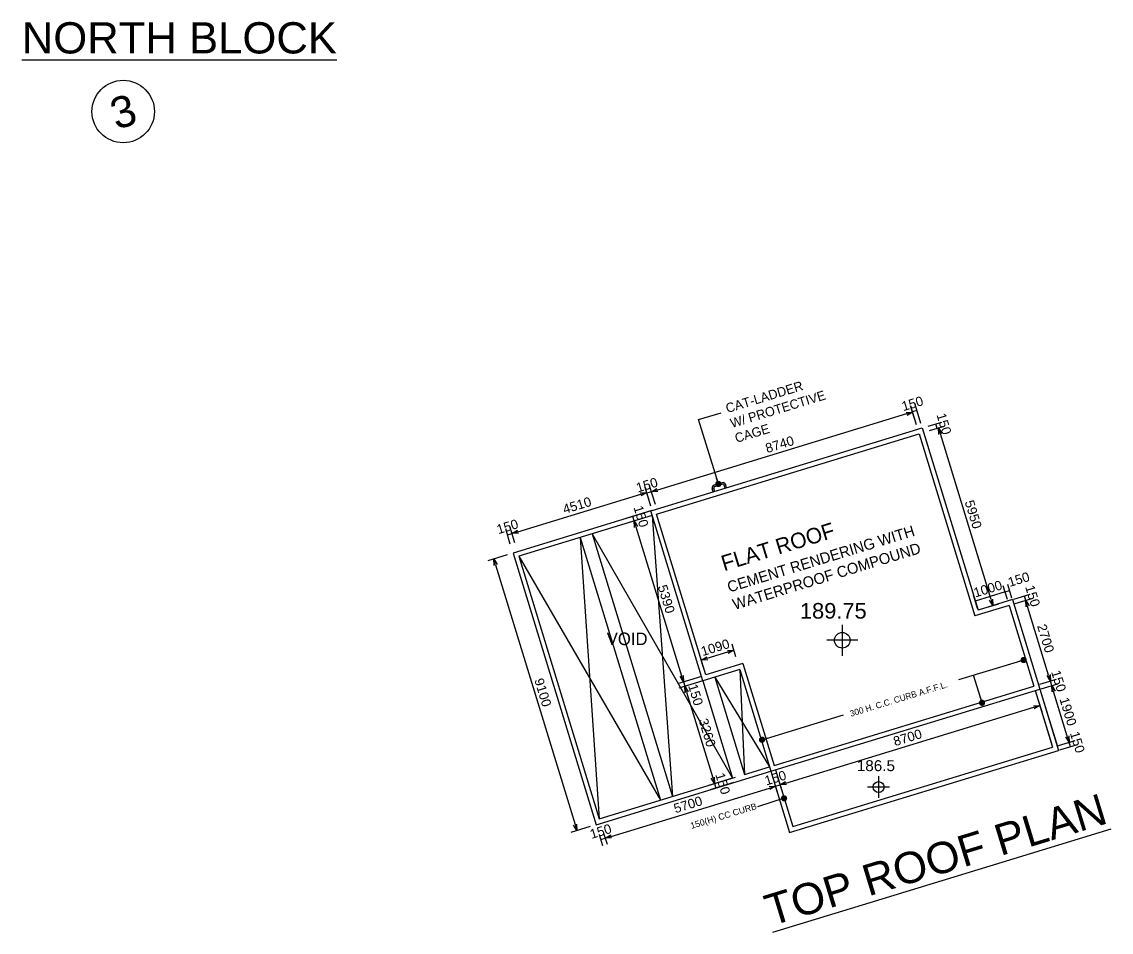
# Model space of a CAD drawing. Header units: millimetres. Extents: x 31680 to 110797, y 5596 to 79640.
# Drawn here: x 31680 to 66555, y 50477 to 79640 of the extents above; entities that cross this region are included whole.
import ezdxf
from ezdxf.enums import TextEntityAlignment as Align

# ---------------------------------------------------------------- set-up
doc = ezdxf.new("R2010")
doc.units = ezdxf.units.MM
doc.header["$LTSCALE"] = 1000
doc.layers.get('0').update_dxf_attribs({"color": 8})
doc.layers.get('Defpoints').update_dxf_attribs({"color": 8})
for name, color, linetype in [('DLN020_1', 8, 'Continuous'), ('DLN030_2', 8, 'Continuous'), ('DLN032__', 8, 'Continuous'), ('DLN040_2', 8, 'Continuous'), ('DLN040__', 8, 'Continuous'), ('DLN041__', 8, 'Continuous'), ('DLN210__', 8, 'Continuous'), ('DLN220__', 8, 'Continuous'), ('DLN246__', 8, 'Continuous'), ('LEVEL', 8, 'Continuous')]:
    doc.layers.add(name, color=color, linetype=linetype)
doc.styles.add('ROMANS', font='swissl.ttf')
doc.styles.get("Standard").update_dxf_attribs({"font": 'arial.ttf'})
doc.styles.add('SWIS721LT450', font='swissl.ttf')
doc.styles.add('SWIS721LT750', font='swissl.ttf')
doc.dimstyles.new('INTDIM', dxfattribs={"dimscale": 200, "dimtxt": 2.25, "dimasz": 1.5, "dimexe": 1, "dimexo": 0, "dimgap": 1, "dimtad": 1, "dimdec": 0, "dimrnd": 1, "dimzin": 1, "dimdsep": 46, "dimtxsty": 'SWIS721LT450', "dimcen": 1, "dimclrd": 1, "dimclre": 1, "dimclrt": 2, "dimaunit": 1, "dimadec": 3, "dimazin": 0, "dimtfac": 1, "dimtdec": 0, "dimtix": 1, "dimtmove": 2, "dimatfit": 0, "dimldrblk": 'DOT', "dimfxl": 1, "dimtolj": 1, "dimtzin": 0, "dimarcsym": 0})

# ---------------------------------------------------------------- blocks, each defined once
blk = doc.blocks.new('A_Grid_No_Top')
at = {"linetype": 'Continuous'}
blk.add_circle((1.13686837721616e-13, 500), 500, dxfattribs=at)
blk.add_attdef('GRID_NUM100', text='', height=500).set_placement((1.13686837721616e-13, 500), align=Align.MIDDLE_CENTER)
blk = doc.blocks.new('DIMARR')
for p, q in [((-0.999999999996362, 0.25), (3.637978807091713e-12, 0)), ((-0.999999999996362, 0), (3.637978807091713e-12, 0)), ((3.637978807091713e-12, 0), (-0.999999999996362, -0.25))]:
    blk.add_line(p, q)
blk = doc.blocks.new('*D56')
at = {"layer": 'Defpoints', "color": 0, "linetype": 'ByBlock', "transparency": 16777216}
for p in [(64080.85413753569, 58362.06580779667), (64607.96829960885, 58523.22077977395), (64124.70989324457, 58218.62009440082)]:
    blk.add_point(p, dxfattribs=at)
at = {"layer": 'DLN030_2', "linetype": 'ByBlock', "lineweight": -2, "transparency": 16777216}
for p, q in [((64272.11508872827, 58420.54014874126), (64799.22925080144, 58581.69512071856)), ((64315.97084443715, 58277.09443534541), (64843.08500651031, 58438.24940732271)), ((64651.82405531773, 58379.7750663781), (64607.96829960885, 58523.22077977395))]:
    blk.add_line(p, q, dxfattribs=at)
at = {"layer": 'DLN030_2', "linetype": 'ByBlock', "transparency": 16777216, "insert": (64872.96508488523, 58525.81154578362), "char_height": 300, "attachment_point": 5, "rotation": 287.00000000001535, "style": 'SWIS721LT450'}
blk.add_mtext('\\A1;150', dxfattribs=at)
blk = doc.blocks.new('*D57')
at = {"layer": 'Defpoints', "color": 0, "linetype": 'ByBlock', "transparency": 16777216}
for p in [(63302.16683695589, 61422.08274685315), (63291.45053478262, 60944.08864890168), (63434.89624817706, 60987.94440461005)]:
    blk.add_point(p, dxfattribs=at)
at = {"layer": 'DLN030_2', "linetype": 'ByBlock', "lineweight": -2, "transparency": 16777216}
for p, q in [((63232.97619383813, 61135.34960009431), (63100.24678261697, 61569.48794233742)), ((63158.72112356145, 61378.22699114479), (63302.16683695589, 61422.08274685315)), ((63376.42190723256, 61179.20535580267), (63243.6924960114, 61613.34369804578))]:
    blk.add_line(p, q, dxfattribs=at)
at = {"layer": 'DLN030_2', "linetype": 'ByBlock', "transparency": 16777216, "insert": (63595.17598908204, 61777.45349654036), "char_height": 300, "attachment_point": 5, "rotation": 16.999999999981664, "style": 'SWIS721LT450'}
blk.add_mtext('\\A1;150', dxfattribs=at)
blk = doc.blocks.new('*D58')
at = {"layer": 'Defpoints', "color": 0, "linetype": 'ByBlock', "transparency": 16777216}
for p in [(63818.56469685684, 61105.24362087899), (63291.45053478367, 60944.08864890203), (64080.8541375357, 58362.06580779667)]:
    blk.add_point(p, dxfattribs=at)
at = {"layer": 'DLN030_2', "linetype": 'ByBlock', "lineweight": -2, "transparency": 16777216}
for p, q in [((63482.7114859763, 61002.56298984651), (64009.82564804947, 61163.71796182347)), ((64549.49395866438, 58714.48173096625), (63877.03903780133, 60913.98266968636)), ((64272.11508872833, 58420.54014874116), (64799.22925080149, 58581.6951207181))]:
    blk.add_line(p, q, dxfattribs=at)
at = {"layer": 'DLN030_2', "linetype": 'ByBlock', "lineweight": -2, "transparency": 16777216, "xscale": 200, "yscale": 200, "zscale": 200}
for p, rotation in [((63818.56469685684, 61105.24362087899), 106.9999999999808), ((64607.96829960887, 58523.22077977362), 286.9999999999808)]:
    blk.add_blockref('DIMARR', p, dxfattribs=dict(at, rotation=rotation))
at = {"layer": 'DLN030_2', "linetype": 'ByBlock', "transparency": 16777216, "insert": (64456.33540565485, 59888.54582303376), "char_height": 300, "attachment_point": 5, "rotation": 286.99999999998084, "style": 'SWIS721LT450'}
blk.add_mtext('\\A1;2700', dxfattribs=at)
blk = doc.blocks.new('*D59')
at = {"layer": 'Defpoints', "color": 0, "linetype": 'ByBlock', "transparency": 16777216}
for p in [(63247.59477907532, 61087.53436229652), (63774.70894114854, 61248.68933427344), (63291.45053478368, 60944.08864890203)]:
    blk.add_point(p, dxfattribs=at)
at = {"layer": 'DLN030_2', "linetype": 'ByBlock', "lineweight": -2, "transparency": 16777216}
for p, q in [((63438.85573026795, 61146.00870324099), (63965.96989234117, 61307.16367521792)), ((63482.71148597631, 61002.5629898465), (64009.82564804953, 61163.71796182342)), ((63818.56469685691, 61105.24362087896), (63774.70894114854, 61248.68933427344))]:
    blk.add_line(p, q, dxfattribs=at)
at = {"layer": 'DLN030_2', "linetype": 'ByBlock', "transparency": 16777216, "insert": (64039.70572642472, 61251.28010028363), "char_height": 300, "attachment_point": 5, "rotation": 286.9999999999768, "style": 'SWIS721LT450'}
blk.add_mtext('\\A1;150', dxfattribs=at)
blk = doc.blocks.new('*D60')
at = {"layer": 'Defpoints', "color": 0, "linetype": 'ByBlock', "transparency": 16777216}
for p in [(62202.41636759832, 61085.85528642267), (63291.45053478262, 60944.08864890148), (62335.14577881947, 60651.71694417928)]:
    blk.add_point(p, dxfattribs=at)
at = {"layer": 'DLN030_2', "linetype": 'ByBlock', "lineweight": -2, "transparency": 16777216}
for p, q in [((63232.97619383817, 61135.34960009412), (63100.24678261703, 61569.48794233751)), ((62276.67143787502, 60842.97789537192), (62143.94202665388, 61277.11623761531)), ((63158.72112356147, 61378.22699114487), (62202.41636759832, 61085.85528642267))]:
    blk.add_line(p, q, dxfattribs=at)
at = {"layer": 'DLN030_2', "linetype": 'ByBlock', "transparency": 16777216, "insert": (62606.2551228725, 61475.11004620578), "char_height": 300, "attachment_point": 5, "rotation": 16.999999999968715, "style": 'SWIS721LT450'}
blk.add_mtext('\\A1;1000', dxfattribs=at)
blk = doc.blocks.new('*D61')
at = {"layer": 'Defpoints', "color": 0, "linetype": 'ByBlock', "transparency": 16777216}
for p in [(61026.85988999907, 66630.45352232264), (60551.67838003736, 66485.17595546544), (62291.29002311118, 60795.16265757376)]:
    blk.add_point(p, dxfattribs=at)
at = {"layer": 'DLN030_2', "linetype": 'ByBlock', "lineweight": -2, "transparency": 16777216}
for p, q in [((60742.93933122996, 66543.65029641), (61218.12084119167, 66688.92786326719)), ((62707.99719212832, 61131.70117562356), (61085.33423094363, 66439.19257113003)), ((62482.55097430378, 60853.63699851832), (62957.73248426549, 60998.91456537551))]:
    blk.add_line(p, q, dxfattribs=at)
at = {"layer": 'DLN030_2', "linetype": 'ByBlock', "lineweight": -2, "transparency": 16777216, "xscale": 200, "yscale": 200, "zscale": 200}
for p, rotation in [((61026.85988999907, 66630.45352232264), 107.0000000000051), ((62766.47153307289, 60940.44022443095), 287.0000000000051)]:
    blk.add_blockref('DIMARR', p, dxfattribs=dict(at, rotation=rotation))
at = {"layer": 'DLN030_2', "linetype": 'ByBlock', "transparency": 16777216, "insert": (62139.73461895794, 63859.76049608435), "char_height": 300, "attachment_point": 5, "rotation": 287.0000000000051, "style": 'SWIS721LT450'}
blk.add_mtext('\\A1;5950', dxfattribs=at)
blk = doc.blocks.new('*D62')
at = {"layer": 'Defpoints', "color": 0, "linetype": 'ByBlock', "transparency": 16777216}
for p in [(60507.82262433111, 66628.62166886055), (60936.6743305082, 66759.73479322754), (60551.67838003732, 66485.17595546541)]:
    blk.add_point(p, dxfattribs=at)
at = {"layer": 'DLN030_2', "linetype": 'ByBlock', "lineweight": -2, "transparency": 16777216}
for p, q in [((60699.08357552463, 66687.09600980215), (61127.9352817017, 66818.20913416914)), ((60742.93933123083, 66543.65029640701), (61171.7910374079, 66674.76342077402)), ((60980.5300862144, 66616.28907983241), (60936.6743305082, 66759.73479322754))]:
    blk.add_line(p, q, dxfattribs=at)
at = {"layer": 'DLN030_2', "linetype": 'ByBlock', "transparency": 16777216, "insert": (61201.6711157844, 66762.32555923377), "char_height": 300, "attachment_point": 5, "rotation": 286.99999999911694, "style": 'SWIS721LT450'}
blk.add_mtext('\\A1;150', dxfattribs=at)
blk = doc.blocks.new('*D63')
at = {"layer": 'Defpoints', "color": 0, "linetype": 'ByBlock', "transparency": 16777216}
for p in [(60193.26035920045, 67144.46293449013), (60378.99549616992, 66536.95067535553), (60522.44120956505, 66580.80643106173)]:
    blk.add_point(p, dxfattribs=at)
at = {"layer": 'DLN030_2', "linetype": 'ByBlock', "lineweight": -2, "transparency": 16777216}
for p, q in [((60320.52115522831, 66728.21162654905), (60134.78601825885, 67335.72388568363)), ((60463.96686862345, 66772.06738225525), (60278.23173165398, 67379.57964138984)), ((60336.70607259558, 67188.31869019632), (60193.26035920045, 67144.46293449013))]:
    blk.add_line(p, q, dxfattribs=at)
at = {"layer": 'DLN030_2', "linetype": 'ByBlock', "transparency": 16777216, "insert": (60190.66959319423, 67409.45971976634), "char_height": 300, "attachment_point": 5, "rotation": 16.999999999116937, "style": 'SWIS721LT450'}
blk.add_mtext('\\A1;150', dxfattribs=at)
blk = doc.blocks.new('*D64')
at = {"layer": 'Defpoints', "color": 0, "linetype": 'ByBlock', "transparency": 16777216}
for p in [(60378.99549616035, 66536.95067535265), (51837.48653867596, 64581.51397712283), (52020.89192901309, 63981.62197592724)]:
    blk.add_point(p, dxfattribs=at)
at = {"layer": 'DLN030_2', "linetype": 'ByBlock', "lineweight": -2, "transparency": 16777216}
for p, q in [((60320.52115521289, 66728.21162654436), (60137.11576487576, 67328.10362773994)), ((60004.32915463151, 67078.36833560077), (52028.74748986767, 64639.98831807029)), ((51962.41758806563, 64172.88292711895), (51779.01219772849, 64772.77492831455))]:
    blk.add_line(p, q, dxfattribs=at)
at = {"layer": 'DLN030_2', "linetype": 'ByBlock', "lineweight": -2, "transparency": 16777216, "xscale": 200, "yscale": 200, "zscale": 200}
for p, rotation in [((60195.59010582322, 67136.84267654823), 17.00000000087396), ((51837.48653867596, 64581.51397712283), 197.0000000008739)]:
    blk.add_blockref('DIMARR', p, dxfattribs=dict(at, rotation=rotation))
at = {"layer": 'DLN030_2', "linetype": 'ByBlock', "transparency": 16777216, "insert": (55942.22469953835, 66102.24723425637), "char_height": 300, "attachment_point": 5, "rotation": 17.000000000873978, "style": 'SWIS721LT450'}
blk.add_mtext('\\A1;8740', dxfattribs=at)
blk = doc.blocks.new('*D65')
at = {"layer": 'Defpoints', "color": 0, "linetype": 'ByBlock', "transparency": 16777216}
for p in [(51694.04082528225, 64537.65822141225), (51877.44621554064, 63937.76622047389), (52020.89192893451, 63981.62197618449)]:
    blk.add_point(p, dxfattribs=at)
at = {"layer": 'DLN030_2', "linetype": 'ByBlock', "lineweight": -2, "transparency": 16777216}
for p, q in [((51818.97187459321, 64129.02717166561), (51635.56648433482, 64728.91917260397)), ((51837.48653867612, 64581.51397712285), (51694.04082528225, 64537.65822141225)), ((51962.41758798707, 64172.88292737622), (51779.01219772868, 64772.77492831457))]:
    blk.add_line(p, q, dxfattribs=at)
at = {"layer": 'DLN030_2', "linetype": 'ByBlock', "transparency": 16777216, "insert": (51691.45005926798, 64802.6550066884), "char_height": 300, "attachment_point": 5, "rotation": 17.000000000865274, "style": 'SWIS721LT450'}
blk.add_mtext('\\A1;150', dxfattribs=at)
blk = doc.blocks.new('*D66')
at = {"layer": 'Defpoints', "color": 0, "linetype": 'ByBlock', "transparency": 16777216}
for p in [(52050.129099384, 63885.99150066769), (53626.01258794195, 58731.50886596207), (52858.71819722232, 58496.92342899567)]:
    blk.add_point(p, dxfattribs=at)
at = {"layer": 'DLN030_2', "linetype": 'ByBlock', "lineweight": -2, "transparency": 16777216}
for p, q in [((51858.86814819225, 63827.51715972034), (51091.57375747263, 63592.93172275394)), ((51341.30904961173, 63460.14511250953), (52800.24385627497, 58688.18438018742)), ((53434.7516367502, 58673.03452501472), (52667.45724603058, 58438.44908804831))]:
    blk.add_line(p, q, dxfattribs=at)
at = {"layer": 'DLN030_2', "linetype": 'ByBlock', "lineweight": -2, "transparency": 16777216, "xscale": 200, "yscale": 200, "zscale": 200}
for p, rotation in [((51282.83470866438, 63651.40606370129), 107.0000000008393), ((52858.71819722232, 58496.92342899567), 287.0000000008393)]:
    blk.add_blockref('DIMARR', p, dxfattribs=dict(at, rotation=rotation))
at = {"layer": 'DLN030_2', "linetype": 'ByBlock', "transparency": 16777216, "insert": (52313.84536036422, 61148.47836905957), "char_height": 300, "attachment_point": 5, "rotation": 287.0000000008393, "style": 'SWIS721LT450'}
blk.add_mtext('\\A1;5390', dxfattribs=at)
blk = doc.blocks.new('*D67')
at = {"layer": 'Defpoints', "color": 0, "linetype": 'ByBlock', "transparency": 16777216}
for p in [(53626.01258794556, 58731.50886596221), (52902.57395293582, 58353.47771560181), (53669.86834365607, 58588.06315256841)]:
    blk.add_point(p, dxfattribs=at)
at = {"layer": 'DLN030_2', "linetype": 'ByBlock', "lineweight": -2, "transparency": 16777216}
for p, q in [((53434.7516367538, 58673.03452501485), (52667.45724603356, 58438.44908804825)), ((53478.60739246431, 58529.58881162107), (52711.31300174406, 58295.00337465446)), ((52858.71819722532, 58496.9234289956), (52902.57395293582, 58353.47771560181))]:
    blk.add_line(p, q, dxfattribs=at)
at = {"layer": 'DLN030_2', "linetype": 'ByBlock', "transparency": 16777216, "insert": (53250.78027165162, 58083.90236126654), "char_height": 300, "attachment_point": 5, "rotation": 287.00000000083986, "style": 'SWIS721LT450'}
blk.add_mtext('\\A1;150', dxfattribs=at)
blk = doc.blocks.new('*D68')
at = {"layer": 'Defpoints', "color": 0, "linetype": 'ByBlock', "transparency": 16777216}
for p in [(52006.27334370068, 64029.43721398333), (52050.12909940688, 63885.99150058821), (51238.97895297152, 63794.85177703921)]:
    blk.add_point(p, dxfattribs=at)
at = {"layer": 'DLN030_2', "linetype": 'ByBlock', "lineweight": -2, "transparency": 16777216}
for p, q in [((51815.01239250718, 63970.96287304173), (51047.71800177802, 63736.3774360976)), ((51858.86814821338, 63827.5171596466), (51091.57375748422, 63592.93172270247)), ((51282.83470867772, 63651.40606364408), (51238.97895297152, 63794.85177703921))]:
    blk.add_line(p, q, dxfattribs=at)
at = {"layer": 'DLN030_2', "linetype": 'ByBlock', "transparency": 16777216, "insert": (51503.97573824774, 63797.44254304543), "char_height": 300, "attachment_point": 5, "rotation": 286.9999999991186, "style": 'SWIS721LT450'}
blk.add_mtext('\\A1;150', dxfattribs=at)
blk = doc.blocks.new('*D69')
at = {"layer": 'Defpoints', "color": 0, "linetype": 'ByBlock', "transparency": 16777216}
for p in [(54474.38368180079, 59513.72781686483), (54598.6769922655, 59107.18271682148), (53556.3048082482, 58788.49755870736)]:
    blk.add_point(p, dxfattribs=at)
at = {"layer": 'DLN030_2', "linetype": 'ByBlock', "lineweight": -2, "transparency": 16777216}
for p, q in [((54540.20265132751, 59298.44366801609), (54415.9093408628, 59704.98876805945)), ((53497.8304673102, 58979.75850990196), (53373.53715684549, 59386.30360994532)), ((53623.2724489781, 59253.51699968871), (54283.12273060618, 59455.25347592684))]:
    blk.add_line(p, q, dxfattribs=at)
at = {"layer": 'DLN030_2', "linetype": 'ByBlock', "lineweight": -2, "transparency": 16777216, "xscale": 200, "yscale": 200, "zscale": 200}
for p, rotation in [((53432.01149778349, 59195.04265875071), 196.9999999980377), ((54474.38368180079, 59513.72781686483), 16.99999999803774)]:
    blk.add_blockref('DIMARR', p, dxfattribs=dict(at, rotation=rotation))
at = {"layer": 'DLN030_2', "linetype": 'ByBlock', "transparency": 16777216, "insert": (53878.88396709294, 59597.45414523229), "char_height": 300, "attachment_point": 5, "rotation": 16.999999998037733, "style": 'SWIS721LT450'}
blk.add_mtext('\\A1;1090', dxfattribs=at)
blk = doc.blocks.new('*D70')
at = {"layer": 'Defpoints', "color": 0, "linetype": 'ByBlock', "transparency": 16777216}
for p in [(47406.45323704056, 62623.13107827341), (49448.75475565919, 53731.73032921377), (50067.03575003358, 53920.75779895678)]:
    blk.add_point(p, dxfattribs=at)
at = {"layer": 'DLN030_2', "linetype": 'ByBlock', "lineweight": -2, "transparency": 16777216}
for p, q in [((47215.19228584796, 62564.65673732887), (46596.91129147357, 62375.62926758586)), ((46846.64658361072, 62242.84265733779), (49390.28041471465, 53922.99128040636)), ((49875.77479884098, 53862.28345801223), (49257.49380446658, 53673.25598826921))]:
    blk.add_line(p, q, dxfattribs=at)
at = {"layer": 'DLN030_2', "linetype": 'ByBlock', "lineweight": -2, "transparency": 16777216, "xscale": 200, "yscale": 200, "zscale": 200}
for p, rotation in [((46788.17224266617, 62434.10360853039), 106.9999999999995), ((49448.75475565919, 53731.73032921377), 286.9999999999995)]:
    blk.add_blockref('DIMARR', p, dxfattribs=dict(at, rotation=rotation))
at = {"layer": 'DLN030_2', "linetype": 'ByBlock', "transparency": 16777216, "insert": (48361.53240658464, 58157.2305915796), "char_height": 300, "attachment_point": 5, "rotation": 286.99999999999943, "style": 'SWIS721LT450'}
blk.add_mtext('\\A1;9100', dxfattribs=at)
blk = doc.blocks.new('*D71')
at = {"layer": 'Defpoints', "color": 0, "linetype": 'ByBlock', "transparency": 16777216}
for p in [(51685.4618826815, 64565.71867828102), (51833.59045978521, 64081.21193401448), (47520.66177996209, 62762.61730958024)]:
    blk.add_point(p, dxfattribs=at)
at = {"layer": 'DLN030_2', "linetype": 'ByBlock', "lineweight": -2, "transparency": 16777216}
for p, q in [((51775.11611883785, 64272.47288520623), (51626.98754173415, 64756.97962947276)), ((47563.79415405012, 63305.59839479413), (51494.20093148976, 64507.24433733366)), ((47462.18743901473, 62953.87826077198), (47314.05886191102, 63438.38500503852))]:
    blk.add_line(p, q, dxfattribs=at)
at = {"layer": 'DLN030_2', "linetype": 'ByBlock', "lineweight": -2, "transparency": 16777216, "xscale": 200, "yscale": 200, "zscale": 200}
for p, rotation in [((51685.4618826815, 64565.71867828102), 17.00000000084216), ((47372.53320285838, 63247.12405384677), 197.0000000008422)]:
    blk.add_blockref('DIMARR', p, dxfattribs=dict(at, rotation=rotation))
at = {"layer": 'DLN030_2', "linetype": 'ByBlock', "transparency": 16777216, "insert": (49454.68392005884, 64149.49027348477), "char_height": 300, "attachment_point": 5, "rotation": 17.00000000084216, "style": 'SWIS721LT450'}
blk.add_mtext('\\A1;4510', dxfattribs=at)
blk = doc.blocks.new('*D72')
at = {"layer": 'Defpoints', "color": 0, "transparency": 16777216}
for p in [(50104.18242469722, 53799.25650086603), (50247.6281380916, 53843.11225657443), (50356.66731578953, 53486.46117668379)]:
    blk.add_point(p, dxfattribs=at)
at = {"layer": 'DLN030_2', "lineweight": -2, "transparency": 16777216}
for p, q in [((50162.65676564177, 53607.99554967343), (50271.69594333969, 53251.34446978279)), ((50213.22160239515, 53442.60542097541), (50356.66731578953, 53486.46117668379)), ((50306.10247903615, 53651.85130538182), (50415.14165673407, 53295.20022549118))]:
    blk.add_line(p, q, dxfattribs=at)
at = {"layer": 'DLN030_2', "transparency": 16777216, "insert": (50210.63083638481, 53707.60220625158), "char_height": 300, "attachment_point": 5, "rotation": 16.99999999999879, "style": 'SWIS721LT450'}
blk.add_mtext('\\A1;150', dxfattribs=at)
blk = doc.blocks.new('*D73')
at = {"layer": 'Defpoints', "color": 0, "transparency": 16777216}
for p in [(55698.55947761556, 55509.62920959134), (55807.59865531349, 55152.97812970069), (50247.62813809168, 53843.11225657444)]:
    blk.add_point(p, dxfattribs=at)
at = {"layer": 'DLN030_2', "lineweight": -2, "transparency": 16777216}
for p, q in [((55757.03381856011, 55318.36825839873), (55866.07299625803, 54961.71717850808)), ((50547.92826698222, 53544.93551762835), (55616.33770412087, 55094.50378875615)), ((50306.10247903623, 53651.85130538184), (50415.14165673415, 53295.20022549119))]:
    blk.add_line(p, q, dxfattribs=at)
at = {"layer": 'DLN030_2', "lineweight": -2, "transparency": 16777216, "xscale": 200, "yscale": 200, "zscale": 200}
for p, rotation in [((55807.59865531349, 55152.97812970069), 16.99999999999889), ((50356.66731578961, 53486.46117668381), 196.9999999999989)]:
    blk.add_blockref('DIMARR', p, dxfattribs=dict(at, rotation=rotation))
at = {"layer": 'DLN030_2', "transparency": 16777216, "insert": (53007.81936284402, 54562.78856061422), "char_height": 300, "attachment_point": 5, "rotation": 16.999999999998888, "style": 'SWIS721LT450'}
blk.add_mtext('\\A1;5700', dxfattribs=at)
blk = doc.blocks.new('*D74')
at = {"layer": 'Defpoints', "color": 0, "transparency": 16777216}
for p in [(55698.56524708099, 55509.63097349404), (55842.00519100995, 55553.48496529982), (55951.04436870764, 55196.83388540979)]:
    blk.add_point(p, dxfattribs=at)
at = {"layer": 'DLN030_2', "lineweight": -2, "transparency": 16777216}
for p, q in [((55757.03958802552, 55318.37002230143), (55866.07876572321, 54961.7189424114)), ((55807.60442477868, 55152.97989360402), (55951.04436870764, 55196.83388540979)), ((55900.47953195447, 55362.2240141072), (56009.51870965216, 55005.57293421718))]:
    blk.add_line(p, q, dxfattribs=at)
at = {"layer": 'DLN030_2', "transparency": 16777216, "insert": (55805.01077403566, 55417.97579692888), "char_height": 300, "attachment_point": 5, "rotation": 16.999999999991893, "style": 'SWIS721LT450'}
blk.add_mtext('\\A1;150', dxfattribs=at)
blk = doc.blocks.new('*D75')
at = {"layer": 'Defpoints', "color": 0, "transparency": 16777216}
for p in [(64161.85656788501, 58097.11879638536), (64270.8957455827, 57740.46771649532), (55842.01096047546, 55553.48672920246)]:
    blk.add_point(p, dxfattribs=at)
at = {"layer": 'DLN030_2', "lineweight": -2, "transparency": 16777216}
for p, q in [((64220.33090882952, 57905.85784519274), (64329.37008652722, 57549.2067653027)), ((56142.31108936576, 55255.30999025694), (64079.63479439008, 57681.99337555081)), ((55900.48530141998, 55362.22577800984), (56009.52447911767, 55005.5746981198))]:
    blk.add_line(p, q, dxfattribs=at)
at = {"layer": 'DLN030_2', "lineweight": -2, "transparency": 16777216, "xscale": 200, "yscale": 200, "zscale": 200}
for p, rotation in [((64270.8957455827, 57740.46771649532), 16.99999999999206), ((55951.05013817315, 55196.83564931242), 196.9999999999921)]:
    blk.add_blockref('DIMARR', p, dxfattribs=dict(at, rotation=rotation))
at = {"layer": 'DLN030_2', "transparency": 16777216, "insert": (60036.65931917042, 56711.72059032586), "char_height": 300, "attachment_point": 5, "rotation": 16.999999999992063, "style": 'SWIS721LT450'}
blk.add_mtext('\\A1;8700', dxfattribs=at)
blk = doc.blocks.new('*D76')
at = {"layer": 'Defpoints', "color": 0, "linetype": 'ByBlock', "transparency": 16777216}
for p in [(47372.52743328824, 63247.1222899815), (47377.2160665489, 62718.76155393307), (47520.65601039196, 62762.61554571491)]:
    blk.add_point(p, dxfattribs=at)
at = {"layer": 'DLN030_2', "linetype": 'ByBlock', "lineweight": -2, "transparency": 16777216}
for p, q in [((47318.74172560155, 62910.02250512483), (47170.61314849782, 63394.52924939141)), ((47229.08748944518, 63203.26829819966), (47372.52743328824, 63247.1222899815)), ((47462.1816694446, 62953.87649690666), (47314.05309234088, 63438.38324117324))]:
    blk.add_line(p, q, dxfattribs=at)
at = {"layer": 'DLN030_2', "linetype": 'ByBlock', "transparency": 16777216, "insert": (47226.4938386556, 63468.26420151145), "char_height": 300, "attachment_point": 5, "rotation": 17.000000000842007, "style": 'SWIS721LT450'}
blk.add_mtext('\\A1;150', dxfattribs=at)
blk = doc.blocks.new('*D77')
at = {"layer": 'Defpoints', "color": 0, "linetype": 'ByBlock', "transparency": 16777216}
for p in [(53669.8683436496, 58588.06315257006), (54623.00010108152, 55470.50964817706), (53855.70571036128, 55235.92421121045)]:
    blk.add_point(p, dxfattribs=at)
at = {"layer": 'DLN030_2', "linetype": 'ByBlock', "lineweight": -2, "transparency": 16777216}
for p, q in [((53478.60739245785, 58529.5888116227), (52711.31300173761, 58295.00337465608)), ((52961.04829387671, 58162.21676441169), (53797.23136941393, 55427.18516240219)), ((54431.73914988978, 55412.03530722971), (53664.44475916954, 55177.4498702631))]:
    blk.add_line(p, q, dxfattribs=at)
at = {"layer": 'DLN030_2', "linetype": 'ByBlock', "lineweight": -2, "transparency": 16777216, "xscale": 200, "yscale": 200, "zscale": 200}
for p, rotation in [((52902.57395292936, 58353.47771560344), 107.0000000008407), ((53855.70571036128, 55235.92421121045), 287.0000000008407)]:
    blk.add_blockref('DIMARR', p, dxfattribs=dict(at, rotation=rotation))
at = {"layer": 'DLN030_2', "linetype": 'ByBlock', "transparency": 16777216, "insert": (53622.20873906618, 56869.01458611804), "char_height": 300, "attachment_point": 5, "rotation": 287.0000000008407, "style": 'SWIS721LT450'}
blk.add_mtext('\\A1;3260', dxfattribs=at)
blk = doc.blocks.new('*D78')
at = {"layer": 'Defpoints', "color": 0, "linetype": 'ByBlock', "transparency": 16777216}
for p in [(54623.00010104365, 55470.50964812722), (54666.85585674348, 55327.0639347684), (53899.56146602064, 55092.47849780093)]:
    blk.add_point(p, dxfattribs=at)
at = {"layer": 'DLN030_2', "linetype": 'ByBlock', "lineweight": -2, "transparency": 16777216}
for p, q in [((54431.73914985191, 55412.03530717985), (53664.44475912907, 55177.44987021237)), ((54475.59490555174, 55268.58959382104), (53708.30051482889, 55034.00415685356)), ((53855.70571032081, 55235.92421115974), (53899.56146602064, 55092.47849780093))]:
    blk.add_line(p, q, dxfattribs=at)
at = {"layer": 'DLN030_2', "linetype": 'ByBlock', "transparency": 16777216, "insert": (54120.70249559161, 55238.51497719144), "char_height": 300, "attachment_point": 5, "rotation": 287.0000000008451, "style": 'SWIS721LT450'}
blk.add_mtext('\\A1;150', dxfattribs=at)
blk = doc.blocks.new('*D79')
at = {"layer": 'Defpoints', "color": 0, "linetype": 'ByBlock', "transparency": 16777216}
for p in [(64651.82405531727, 58379.77506637949), (64124.70989324411, 58218.62009440221), (64680.21613232326, 56401.64105772758)]:
    blk.add_point(p, dxfattribs=at)
at = {"layer": 'DLN030_2', "linetype": 'ByBlock', "lineweight": -2, "transparency": 16777216}
for p, q in [((64315.97084443671, 58277.09443534681), (64843.08500650985, 58438.24940732409)), ((65148.85595345181, 56754.05698089744), (64710.29839626187, 58188.5141151869)), ((64871.47708351586, 56460.11539867218), (65398.59124558899, 56621.27037064945))]:
    blk.add_line(p, q, dxfattribs=at)
at = {"layer": 'DLN030_2', "linetype": 'ByBlock', "lineweight": -2, "transparency": 16777216, "xscale": 200, "yscale": 200, "zscale": 200}
for p, rotation in [((64651.82405531727, 58379.77506637949), 107.0000000000145), ((65207.33029439641, 56562.79602970486), 287.0000000000145)]:
    blk.add_blockref('DIMARR', p, dxfattribs=dict(at, rotation=rotation))
at = {"layer": 'DLN030_2', "linetype": 'ByBlock', "transparency": 16777216, "insert": (65172.64608227878, 57545.59917074976), "char_height": 300, "attachment_point": 5, "rotation": 287.0000000000145, "style": 'SWIS721LT450'}
blk.add_mtext('\\A1;1900', dxfattribs=at)
blk = doc.blocks.new('*D80')
at = {"layer": 'Defpoints', "color": 0, "linetype": 'ByBlock', "transparency": 16777216}
for p in [(65207.33029429054, 56562.79603004978), (64680.2161322173, 56401.64105807246), (64724.07188803126, 56258.19534433297)]:
    blk.add_point(p, dxfattribs=at)
at = {"layer": 'DLN030_2', "linetype": 'ByBlock', "lineweight": -2, "transparency": 16777216}
for p, q in [((64871.4770834099, 56460.11539901706), (65398.59124548312, 56621.27037099439)), ((65251.18605010449, 56419.35031631029), (65207.33029429054, 56562.79603004978)), ((64915.33283922386, 56316.66968527756), (65442.44700129707, 56477.82465725488))]:
    blk.add_line(p, q, dxfattribs=at)
at = {"layer": 'DLN030_2', "linetype": 'ByBlock', "transparency": 16777216, "insert": (65472.32707961945, 56565.38679588764), "char_height": 300, "attachment_point": 5, "rotation": 287.0000000000163, "style": 'SWIS721LT450'}
blk.add_mtext('\\A1;150', dxfattribs=at)
blk = doc.blocks.new('A$C255A0DDE')
at = {"layer": 'DLN040__', "insert": (-1742.885638798296, 432.9827223267202), "char_height": 350, "width": 6649.735267826456, "attachment_point": 7, "style": 'SWIS721LT750'}
blk.add_mtext('{\\fUnivers|b0|i0|c0|p34;CEMENT RENDERING WITH WATERPROOF COMPOUND}', dxfattribs=at)
blk = doc.blocks.new('ELEX')
at = {"layer": 'DLN032__'}
for p, q in [((0, 0.5), (0, -0.5)), ((0.5, 0), (-0.5, 0))]:
    blk.add_line(p, q, dxfattribs=at)
blk.add_circle((0, 0), 0.25, dxfattribs=at)
at = {"layer": 'DLN032__', "style": 'ROMANS'}
blk.add_attdef('ELEX', (0.2567988680675626, 0.3535533905960619), '', height=0.5, dxfattribs=at)

msp = doc.modelspace()

# ---------------------------------------------------------------- linework, layer by layer
at = {"layer": 'DLN210__'}
for p, q in [((51862.82763030096, 63985.58145827577), (60507.82262432879, 66628.62166885982)), ((60507.82262432879, 66628.62166885982), (62291.29002311108, 60795.16265757374)), ((52002.31386160835, 63871.37291535275), (60408.23266664219, 66441.32019975924)), ((60408.23266664219, 66441.32019975924), (62191.700065425, 60607.8611884709)), ((51862.82763027753, 63985.58145835263), (47406.45323704048, 62623.1310782734)), ((53478.60739246129, 58529.58881162014), (51815.01239250293, 63970.96287303967)), ((53578.19735014452, 58716.89028072444), (52002.31386160835, 63871.37291535275)), ((49558.95809487205, 63124.3640918282), (52131.82909644836, 54708.8822393005)), ((49941.47999725731, 63241.31277371733), (52514.3509988335, 54825.83092118958)), ((47406.45323704048, 62623.1310782734), (50067.03575003373, 53920.75779895685)), ((63391.04049246859, 61131.3901180045), (62291.29002311108, 60795.16265757374)), ((63391.04049246859, 61131.3901180045), (64268.15560663848, 58262.47585011067)), ((63291.45053478262, 60944.08864890171), (62191.700065425, 60607.8611884709)), ((63291.45053478262, 60944.08864890171), (64080.85413753583, 58362.06580779663)), ((54764.01524753247, 59079.43119462), (53578.19735014452, 58716.89028072444)), ((54764.01524753247, 59079.43119462), (55761.00276066149, 55818.43197670754)), ((54664.42528984741, 58892.12972551509), (53478.60739246129, 58529.58881162014)), ((53861.12929484593, 58646.53749351073), (54814.26105223077, 55528.9839891084)), ((54664.42528984741, 58892.12972551509), (55661.41280297544, 55631.13050760466)), ((53478.60739246076, 58529.58881162163), (54431.73914984554, 55412.03530721924)), ((55661.41280297558, 55631.13050760464), (64268.15560663842, 58262.47585011056)), ((55761.00276066149, 55818.43197670754), (64080.85413753583, 58362.06580779663)), ((64268.15560663909, 58262.47585010924), (64830.97113833555, 56421.58919453667)), ((64268.15560663854, 58262.47585011061), (64867.51760142583, 56302.05110004131)), ((64124.70989324451, 58218.6200944008), (64643.66966923275, 56521.1791522227)), ((64124.70989324416, 58218.62009440221), (64680.21613232316, 56401.64105772749)), ((56260.77479776267, 53670.70575753676), (64867.51760142583, 56302.05110004139)), ((56360.36475544855, 53858.00722663961), (64680.21613232316, 56401.64105772749)), ((50067.03575003373, 53920.75779895685), (55661.41280294697, 55631.13050768063)), ((55661.41280297529, 55631.13050760606), (56260.77479776267, 53670.70575753676)), ((55804.85851636961, 55674.98626331445), (56360.36475544855, 53858.00722663961))]:
    msp.add_line(p, q, dxfattribs=at)
for points in [[(51858.86814818998, 63827.51715972269), (47593.75470614345, 62523.54112058742), (50166.62570771975, 54108.05926805963), (54527.36962540606, 55441.27247768059)], [(54814.26105219494, 55528.98398909739), (55617.55704723847, 55774.57622107506)]]:
    msp.add_lwpolyline(points, dxfattribs=at)
at = {"layer": 'DLN220__'}
for p, q in [((51858.868148186, 63827.51715973576), (52514.3509988335, 54825.83092118958)), ((49558.95809487205, 63124.3640918282), (50166.62570771972, 54108.05926805962)), ((49941.47999725731, 63241.31277371733), (54431.73914984557, 55412.03530721926)), ((47593.75470614347, 62523.54112058743), (52131.82909644836, 54708.8822393005)), ((53861.12929484593, 58646.53749351073), (55617.5570472433, 55774.57622107658)), ((54664.42528984744, 58892.12972551514), (54814.26105219497, 55528.98398909742))]:
    msp.add_line(p, q, dxfattribs=at)
at = {"layer": 'DLN246__'}
for p, q in [((53850.84546730651, 64802.51785723211), (54089.92165629733, 64875.61078341257)), ((53813.68933265457, 64582.01973556722), (53784.45216218238, 64677.65021116357)), ((53861.50457045271, 64596.63832080333), (53832.2673999805, 64692.26879639971)), ((53865.46405254259, 64754.70261943396), (54104.54024153341, 64827.79554561442)), ((54196.21123503988, 64698.96841745597), (54166.97406456769, 64794.59889305238)), ((54244.02647283887, 64713.58700268952), (54214.78930236668, 64809.21747828587))]:
    msp.add_line(p, q, dxfattribs=at)
for centre, radius, start, end in [((54119.15882676952, 64779.98030781624), 100, 16.99999999921799, 107.0000000009041), ((53880.08263777867, 64706.88738163576), 100, 107.0000000009041, 196.999999999218), ((53880.08263777867, 64706.88738163582), 50, 107.0000000009041, 196.999999999218), ((54119.15882676949, 64779.98030781627), 50, 16.99999999921799, 107.0000000009041)]:
    msp.add_arc(centre, radius, start, end, dxfattribs=at)

# ---------------------------------------------------------------- block references
at = {"layer": 'DLN020_1', "xscale": 2.000000000000895, "yscale": 2.000000000000895, "zscale": 2.000000000000895, "rotation": 16.94675395401761}
msp.add_blockref('A_Grid_No_Top', (35218.0216238413, 75808.14774848458), dxfattribs=at).add_auto_attribs({'GRID_NUM100': '3'})
at = {"layer": 'DLN032__'}
ref = msp.add_blockref('ELEX', (57946.61729231595, 59828.34628730747), dxfattribs=dict(at, xscale=1000, yscale=1000, zscale=1000))
ref.add_attrib('ELEX', '189.75', (56590.35423881457, 60522.12705879652), dxfattribs={"layer": 'LEVEL', "height": 500, "style": 'ROMANS'})
ref = msp.add_blockref('ELEX', (59108.51125266265, 55127.45265178379), dxfattribs=dict(at, xscale=700, yscale=700, zscale=700))
ref.add_attrib('ELEX', '186.5', (58410.41097628059, 55636.37019498091), dxfattribs={"layer": 'LEVEL', "height": 350, "style": 'ROMANS'})
at = {"layer": 'DLN041__', "rotation": 17.00000000045303}
msp.add_blockref('A$C255A0DDE', (56294.17538973784, 60888.32765696153), dxfattribs=at)

# ---------------------------------------------------------------- texts
at = {"layer": 'DLN040_2', "insert": (54180.89694791111, 67391.74411903362), "char_height": 300, "width": 4707.998, "attachment_point": 1, "rotation": 17.000000000004736, "style": 'SWIS721LT750'}
msp.add_mtext('{\\fUnivers|b0|i0|c0|p34;CAT-LADDER\\PW/ PROTECTIVE\\PCAGE}', dxfattribs=at)
at = {"layer": 'DLN040__', "insert": (31680.29177389764, 78611.2072258499), "char_height": 1000, "width": 16410, "attachment_point": 7, "line_spacing_factor": 0.84, "style": 'SWIS721LT750'}
msp.add_mtext('{\\LNORTH BLOCK}', dxfattribs=at)
at = {"layer": 'DLN040__', "insert": (58164.74863334921, 57567.56970698204), "char_height": 200, "width": 3822.6874, "attachment_point": 1, "rotation": 17.000000000000007, "style": 'SWIS721LT750'}
msp.add_mtext('{\\fUnivers|b0|i0|c0|p34;300 H. C.C. CURB A.F.F.L.}', dxfattribs=at)
at = {"layer": 'DLN040__', "insert": (55664.72136391864, 50654.38853629056), "char_height": 1000, "width": 16410, "attachment_point": 7, "rotation": 16.999999999999993, "line_spacing_factor": 0.84, "style": 'SWIS721LT750'}
msp.add_mtext('{\\LTOP ROOF PLAN}', dxfattribs=at)
at = {"layer": 'DLN040__', "insert": (53061.44298862388, 53976.50929413396), "char_height": 200, "width": 3503.581, "attachment_point": 1, "rotation": 17.000000000000007}
msp.add_mtext('{\\fSwis721 Lt BT|b0|i0|c0|p34;150(H) CC CURB}', dxfattribs=at)
at = {"layer": 'DLN041__', "insert": (54164.10141294952, 62031.49433400618), "char_height": 500, "width": 4428.675, "attachment_point": 7, "rotation": 17.000000000000007, "style": 'SWIS721LT750'}
msp.add_mtext('{\\fUnivers|b0|i0|c0|p34;FLAT ROOF}', dxfattribs=at)
at = {"layer": 'DLN041__', "insert": (50404.70125112707, 60075.26479694699), "char_height": 400, "width": 3716.3049, "attachment_point": 1, "style": 'SWIS721LT750'}
msp.add_mtext('{\\fUnivers|b0|i0|c0|p34;VOID}', dxfattribs=at)

# ---------------------------------------------------------------- dimensions: what is measured, and where the dimension line sits
at = {"layer": 'DLN030_2', "linetype": 'ByBlock'}
for p1, p2, distance, picture, middle in [((60522.44120956505, 66580.80643106173), (60378.99549616991, 66536.95067535553), -635.2705613389385, '*D63', (60190.66959319423, 67409.45971976634)), ((60378.99549616037, 66536.95067535265), (52020.89192901309, 63981.62197592724), -627.302120435725, '*D64', (55942.22469953835, 66102.24723425637)), ((60551.67838003732, 66485.17595546541), (60507.82262433112, 66628.62166886055), -448.4466939027029, '*D62', (61201.6711157844, 66762.32555923377)), ((62291.29002311117, 60795.16265757375), (60551.67838003735, 66485.17595546544), -496.8933878020963, '*D61', (62139.73461895794, 63859.76049608435)), ((52020.89192893451, 63981.62197618449), (51877.44621554065, 63937.7662204739), -627.3021201667135, '*D65', (51691.45005926798, 64802.6550066884)), ((47520.66177996209, 62762.61730958024), (51833.59045978521, 64081.21193401448), 506.64470844422345, '*D71', (49454.68392005884, 64149.49027348477)), ((52050.1290994069, 63885.99150058821), (52006.2733437007, 64029.43721398334), 802.3534191805551, '*D68', (51503.97573824774, 63797.44254304543)), ((52050.12909938399, 63885.99150066768), (53626.01258794194, 58731.50886596207), -802.3534191779288, '*D66', (52313.84536036422, 61148.47836905957)), ((47377.21606654891, 62718.76155393307), (47520.65601039196, 62762.61554571491), 506.6447084442743, '*D76', (47226.4938386556, 63468.26420151145)), ((47406.45323704056, 62623.13107827341), (50067.03575003358, 53920.75779895677), -646.5313390099723, '*D70', (48361.53240658464, 58157.2305915796)), ((63291.45053478262, 60944.08864890149), (62335.14577881947, 60651.71694417929), -453.9748856588299, '*D60', (62606.2551228725, 61475.11004620578)), ((63291.45053478367, 60944.08864890203), (63247.59477907531, 61087.53436229651), -551.1989340075411, '*D59', (64039.70572642472, 61251.28010028363)), ((64080.85413753569, 58362.06580779667), (63291.45053478367, 60944.08864890203), -551.1989340074939, '*D58', (64456.33540565485, 59888.54582303376)), ((53556.3048082482, 58788.49755870735), (54598.67699226549, 59107.18271682147), 425.1208597511309, '*D69', (53878.88396709294, 59597.45414523229)), ((64124.70989324457, 58218.62009440082), (64080.85413753569, 58362.06580779667), -551.1989340075786, '*D56', (64872.96508488523, 58525.81154578362)), ((53669.86834364959, 58588.06315257005), (54623.00010108152, 55470.50964817705), -802.3534191785749, '*D77', (53622.20873906618, 56869.01458611804)), ((64680.21613232327, 56401.64105772757), (64124.70989324413, 58218.62009440222), -551.1989340075554, '*D79', (65172.64608227878, 57545.59917074976)), ((64724.07188803125, 56258.19534433296), (64680.21613221731, 56401.64105807246), -551.1989340076539, '*D80', (65472.32707961945, 56565.38679588764)), ((54623.00010104365, 55470.50964812721), (54666.85585674348, 55327.0639347684), -802.353419181319, '*D78', (54120.70249559161, 55238.51497719144))]:
    dim = msp.add_aligned_dim(p1=p1, p2=p2, distance=distance, dimstyle='INTDIM', override={"dimscale": 1, "dimtxt": 300, "dimasz": 200, "dimexe": 200, "dimexo": 200, "dimgap": 100, "dimrnd": 0, "dimzin": 0, "dimblk": 'DIMARR', "dimcen": 200, "dimclrd": 256, "dimclre": 256, "dimclrt": 256}, dxfattribs=at)
    dim.commit()
    dim.dimension.update_dxf_attribs({"geometry": picture, "text_midpoint": middle})
for base, p1, p2, angle, picture, middle in [((63302.16683695589, 61422.08274685315), (63291.45053478262, 60944.08864890169), (63434.89624817706, 60987.94440461005), 16.999999999981664, '*D57', (63595.17598908204, 61777.45349654036)), ((52902.57395293582, 58353.47771560181), (53626.01258794554, 58731.5088659622), (53669.86834365605, 58588.0631525684), 287.00000000084253, '*D67', (53250.78027165162, 58083.90236126654))]:
    dim = msp.add_linear_dim(base=base, p1=p1, p2=p2, angle=angle, dimstyle='INTDIM', override={"dimscale": 1, "dimtxt": 300, "dimasz": 200, "dimexe": 200, "dimexo": 200, "dimgap": 100, "dimrnd": 0, "dimzin": 0, "dimblk": 'DIMARR', "dimcen": 200, "dimclrd": 256, "dimclre": 256, "dimclrt": 256}, dxfattribs=at)
    dim.commit()
    dim.dimension.update_dxf_attribs({"geometry": picture, "text_midpoint": middle, "dimtype": 161})
at = {"layer": 'DLN030_2'}
for p1, p2, distance, picture, middle in [((55842.01096047547, 55553.48672920246), (64161.85656788501, 58097.11879638536), -372.94709418323845, '*D75', (60036.65931917042, 56711.72059032586)), ((50247.62813809169, 53843.11225657445), (55698.55947761556, 55509.62920959134), -372.9470941838864, '*D73', (53007.81936284402, 54562.78856061422)), ((55698.565247081, 55509.63097349405), (55842.00519100994, 55553.48496529982), -372.94709418322685, '*D74', (55805.01077403566, 55417.97579692888)), ((50104.18242469722, 53799.25650086604), (50247.6281380916, 53843.11225657442), -372.94709418387237, '*D72', (50210.63083638481, 53707.60220625158))]:
    dim = msp.add_aligned_dim(p1=p1, p2=p2, distance=distance, dimstyle='INTDIM', override={"dimscale": 1, "dimtxt": 300, "dimasz": 200, "dimexe": 200, "dimexo": 200, "dimgap": 100, "dimrnd": 0, "dimzin": 0, "dimblk": 'DIMARR', "dimcen": 200, "dimclrd": 256, "dimclre": 256, "dimclrt": 256}, dxfattribs=at)
    dim.commit()
    dim.dimension.update_dxf_attribs({"geometry": picture, "text_midpoint": middle})

# ---------------------------------------------------------------- leaders
at = {"layer": 'DLN040_2'}
msp.add_leader([(53979.24518654712, 64834.39877058919), (53348.45566423227, 66897.61833136226), (54068.34156867496, 67117.70953949992)], dimstyle='INTDIM', override={"dimscale": 1, "dimtxt": 300, "dimasz": 200, "dimexe": 200, "dimexo": 200, "dimgap": 100, "dimtad": 0, "dimrnd": 0, "dimzin": 0, "dimcen": 200, "dimclrd": 256, "dimclrt": 256}, dxfattribs=at)
at = {"layer": 'DLN040__'}
for points in [[(63753.25892365807, 59196.38358444947), (61663.26751696448, 58557.40908743827)], [(62420.45440223407, 57826.16639209449), (62151.27628529097, 58706.60834073653)], [(55377.91506188877, 56643.31727721106), (57990.31739775372, 57442.00882360103)], [(56082.6116359092, 54766.49674497706), (55229.07938564535, 54497.89175515438)]]:
    msp.add_leader(points, dimstyle='INTDIM', override={"dimscale": 1, "dimtxt": 300, "dimasz": 200, "dimexe": 200, "dimexo": 200, "dimgap": 100, "dimtad": 0, "dimrnd": 0, "dimzin": 0, "dimcen": 200, "dimclrd": 256, "dimclrt": 256}, dxfattribs=at)

doc.saveas('drawing.dxf')
